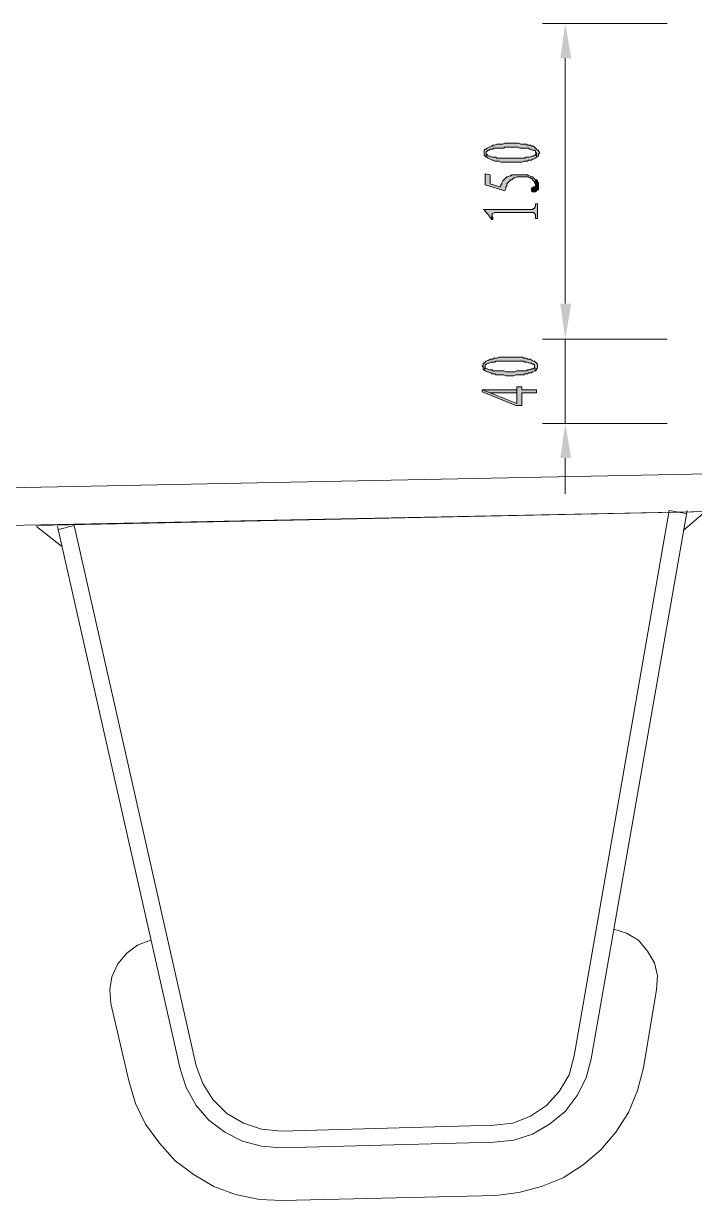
# Model space of a CAD drawing. Header units: millimetres. Extents: x 24 to 410, y 10 to 282.
# Drawn here: x 51.2 to 79.9, y 176.1 to 226.4 of the extents above; entities that cross this region are included whole.
import ezdxf

# ---------------------------------------------------------------- set-up
doc = ezdxf.new("R2010")
doc.units = ezdxf.units.MM

msp = doc.modelspace()

# ---------------------------------------------------------------- hatches: boundary and pattern name
h = msp.add_hatch(color=7)
h.dxf.hatch_style = 2
h.paths.add_polyline_path([(74.125667, 224.917), (74.591333, 224.917), (74.337333, 226.398667)])
h = msp.add_hatch(color=7)
h.dxf.hatch_style = 2
h.paths.add_polyline_path([(70.866, 220.853), (70.866, 220.768333), (70.908333, 220.726), (70.950667, 220.683667), (70.950667, 220.895333), (70.993, 220.937667), (71.035333, 220.98), (71.077667, 220.98), (71.12, 221.022333), (71.247, 221.022333), (71.289333, 221.064667), (71.712667, 221.064667), (71.755, 221.107), (72.009, 221.107), (72.051333, 221.107), (72.305333, 221.107), (72.39, 221.064667), (72.771, 221.064667), (72.813333, 221.022333), (72.855667, 221.022333), (72.940333, 220.98), (73.025, 220.98), (73.067333, 220.937667), (73.067333, 220.895333), (73.109667, 220.853), (73.109667, 220.683667), (73.152, 220.726), (73.194333, 220.726), (73.194333, 220.768333), (73.194333, 220.810667), (73.236667, 220.853), (73.236667, 220.895333), (73.194333, 220.937667), (73.194333, 220.98), (73.152, 220.98), (73.109667, 221.022333), (73.067333, 221.064667), (73.025, 221.107), (72.982667, 221.149333), (72.898, 221.149333), (72.855667, 221.191667), (72.728667, 221.191667), (72.686333, 221.234), (72.432333, 221.234), (72.347667, 221.276333), (71.755, 221.276333), (71.670333, 221.234), (71.416333, 221.234), (71.331667, 221.191667), (71.247, 221.191667), (71.204667, 221.149333), (71.162333, 221.149333), (71.077667, 221.107), (70.993, 221.064667), (70.950667, 221.022333), (70.908333, 221.022333), (70.866, 220.98)])
h = msp.add_hatch(color=7)
h.dxf.hatch_style = 2
h.paths.add_polyline_path([(70.950667, 220.683667), (70.993, 220.683667), (71.035333, 220.641333), (71.12, 220.599), (71.204667, 220.556667), (71.247, 220.556667), (71.331667, 220.514333), (71.501, 220.514333), (71.585667, 220.472), (72.474667, 220.472), (72.559333, 220.514333), (72.601667, 220.514333), (72.686333, 220.514333), (72.728667, 220.514333), (72.771, 220.556667), (72.898, 220.556667), (72.940333, 220.599), (72.982667, 220.599), (73.067333, 220.641333), (73.109667, 220.683667), (73.109667, 220.853), (73.067333, 220.810667), (73.067333, 220.768333), (73.025, 220.768333), (72.982667, 220.726), (72.898, 220.726), (72.813333, 220.683667), (72.644, 220.683667), (72.601667, 220.641333), (71.416333, 220.641333), (71.374, 220.683667), (71.204667, 220.683667), (71.12, 220.726), (71.077667, 220.726), (70.993, 220.768333), (70.993, 220.810667), (70.950667, 220.810667), (70.950667, 220.853)])
h = msp.add_hatch(color=7)
h.dxf.hatch_style = 2
h.paths.add_polyline_path([(70.908333, 219.964), (70.908333, 219.498333), (71.755, 219.244333), (71.797333, 219.329), (71.797333, 219.413667), (71.839667, 219.456), (71.839667, 219.540667), (71.882, 219.583), (71.924333, 219.625333), (71.966667, 219.667667), (72.009, 219.71), (72.051333, 219.71), (72.093667, 219.752333), (72.136, 219.794667), (72.178333, 219.794667), (72.263, 219.837), (72.728667, 219.837), (72.813333, 219.794667), (72.855667, 219.794667), (72.898, 219.752333), (72.940333, 219.752333), (72.940333, 219.71), (72.982667, 219.667667), (73.025, 219.625333), (73.025, 219.583), (73.067333, 219.540667), (73.067333, 219.413667), (73.067333, 219.71), (73.025, 219.752333), (72.982667, 219.794667), (72.940333, 219.837), (72.898, 219.837), (72.813333, 219.879333), (72.771, 219.879333), (72.728667, 219.921667), (72.051333, 219.921667), (72.009, 219.879333), (71.966667, 219.879333), (71.882, 219.837), (71.839667, 219.837), (71.797333, 219.794667), (71.755, 219.752333), (71.712667, 219.71), (71.670333, 219.667667), (71.628, 219.583), (71.628, 219.540667), (71.585667, 219.498333), (71.585667, 219.456), (71.543333, 219.413667), (71.12, 219.540667), (71.12, 219.921667)])
h = msp.add_hatch(color=7)
h.dxf.hatch_style = 2
h.paths.add_polyline_path([(72.898, 219.286667), (72.898, 219.244333), (72.940333, 219.202), (73.067333, 219.202), (73.109667, 219.244333), (73.152, 219.286667), (73.194333, 219.286667), (73.194333, 219.329), (73.194333, 219.583), (73.152, 219.625333), (73.152, 219.667667), (73.109667, 219.71), (73.067333, 219.71), (73.067333, 219.413667), (72.982667, 219.413667), (72.940333, 219.371333), (72.898, 219.371333), (72.898, 219.329)])
h = msp.add_hatch(color=7)
h.dxf.hatch_style = 2
h.paths.add_polyline_path([(70.823667, 218.44), (70.866, 218.44), (70.908333, 218.397667), (70.908333, 218.355333), (70.950667, 218.313), (70.993, 218.270667), (71.035333, 218.228333), (71.077667, 218.186), (71.077667, 218.143667), (71.12, 218.101333), (71.162333, 218.059), (71.162333, 218.016667), (71.204667, 218.228333), (71.204667, 218.270667), (71.247, 218.270667), (71.331667, 218.313), (72.982667, 218.313), (73.025, 218.270667), (73.067333, 218.228333), (73.067333, 218.059), (73.152, 218.059), (73.152, 218.694), (73.067333, 218.694), (73.067333, 218.567), (73.025, 218.524667), (73.025, 218.482333), (72.982667, 218.482333), (72.940333, 218.44)])
h = msp.add_hatch(color=7)
h.dxf.hatch_style = 2
h.paths.add_polyline_path([(71.162333, 218.016667), (71.247, 218.016667), (71.247, 218.101333), (71.204667, 218.143667), (71.204667, 218.228333)])
h = msp.add_hatch(color=7)
h.dxf.hatch_style = 2
h.paths.add_polyline_path([(74.125667, 214.418333), (74.591333, 214.418333), (74.337333, 212.894333)])
h = msp.add_hatch(color=7)
h.dxf.hatch_style = 2
h.paths.add_polyline_path([(74.125667, 214.418333), (74.591333, 214.418333), (74.337333, 212.894333)])
h = msp.add_hatch(color=7)
h.dxf.hatch_style = 2
h.paths.add_polyline_path([(70.781333, 211.751333), (70.823667, 211.709), (70.823667, 211.582), (70.866, 211.582), (70.908333, 211.751333), (70.908333, 211.793667), (70.950667, 211.836), (71.035333, 211.878333), (71.077667, 211.878333), (71.162333, 211.920667), (71.331667, 211.920667), (71.374, 211.963), (71.966667, 211.963), (72.009, 211.963), (72.559333, 211.963), (72.601667, 211.920667), (72.728667, 211.920667), (72.813333, 211.878333), (72.898, 211.878333), (72.940333, 211.836), (72.982667, 211.836), (73.025, 211.793667), (73.025, 211.751333), (73.067333, 211.539667), (73.109667, 211.582), (73.109667, 211.624333), (73.152, 211.666667), (73.152, 211.836), (73.109667, 211.878333), (73.067333, 211.920667), (73.025, 211.963), (72.982667, 211.963), (72.898, 212.005333), (72.855667, 212.047667), (72.728667, 212.047667), (72.686333, 212.09), (72.559333, 212.09), (72.517, 212.132333), (71.501, 212.132333), (71.416333, 212.09), (71.289333, 212.09), (71.247, 212.047667), (71.12, 212.047667), (71.077667, 212.005333), (71.035333, 212.005333), (70.950667, 211.963), (70.908333, 211.920667), (70.866, 211.878333), (70.823667, 211.878333), (70.823667, 211.836), (70.823667, 211.793667)])
h = msp.add_hatch(color=7)
h.dxf.hatch_style = 2
h.paths.add_polyline_path([(70.866, 211.582), (70.908333, 211.539667), (70.993, 211.497333), (71.035333, 211.497333), (71.12, 211.455), (71.162333, 211.455), (71.204667, 211.412667), (71.331667, 211.412667), (71.374, 211.370333), (71.712667, 211.370333), (71.797333, 211.328), (72.136, 211.328), (72.220667, 211.370333), (72.559333, 211.370333), (72.601667, 211.412667), (72.728667, 211.412667), (72.771, 211.455), (72.898, 211.455), (72.940333, 211.497333), (73.025, 211.539667), (73.067333, 211.539667), (73.025, 211.751333), (73.025, 211.666667), (72.982667, 211.666667), (72.982667, 211.624333), (72.898, 211.624333), (72.855667, 211.582), (72.728667, 211.582), (72.686333, 211.539667), (72.263, 211.539667), (72.178333, 211.497333), (71.797333, 211.497333), (71.712667, 211.539667), (71.247, 211.539667), (71.204667, 211.582), (71.077667, 211.582), (70.993, 211.624333), (70.950667, 211.624333), (70.908333, 211.666667), (70.908333, 211.751333)])
h = msp.add_hatch(color=7)
h.dxf.hatch_style = 2
h.paths.add_polyline_path([(70.781333, 210.735333), (70.781333, 210.650667), (72.220667, 210.058), (72.474667, 210.058), (72.474667, 210.608333), (73.109667, 210.608333), (73.109667, 210.735333), (72.474667, 210.735333), (72.474667, 210.862333), (72.263, 210.862333), (72.263, 210.735333), (72.263, 210.142667), (71.12, 210.608333)])
h = msp.add_hatch(color=7)
h.dxf.hatch_style = 2
h.paths.add_polyline_path([(70.781333, 210.735333), (71.12, 210.608333), (72.263, 210.608333), (72.263, 210.142667), (72.263, 210.735333)])
h = msp.add_hatch(color=7)
h.dxf.hatch_style = 2
h.paths.add_polyline_path([(74.125667, 207.814333), (74.591333, 207.814333), (74.337333, 209.296)])

# ---------------------------------------------------------------- linework, layer by layer
at = {"color": 7, "lineweight": 0}
for points in [[(78.697667, 226.398667), (73.363667, 226.398667)], [(74.337333, 214.418333), (74.337333, 224.917)], [(74.337333, 214.418333), (74.337333, 215.9)], [(78.697667, 212.894333), (73.363667, 212.894333)], [(78.697667, 212.894333), (73.363667, 212.894333)], [(74.337333, 209.296), (74.337333, 212.894333)], [(251.671667, 210.566), (41.91, 206.375)], [(251.671667, 208.957333), (41.91, 204.766333)], [(78.697667, 209.296), (73.363667, 209.296)], [(74.337333, 207.814333), (74.337333, 206.290333)], [(51.731333, 204.935667), (80.518, 205.528333)], [(78.782333, 205.570667), (74.718333, 182.245)], [(79.544333, 205.570667), (75.438, 182.118)], [(78.782333, 205.570667), (79.502, 205.443667)], [(79.375, 204.724), (80.433333, 205.613)], [(52.789667, 204.046667), (51.731333, 204.893333)], [(57.869667, 181.694667), (52.620333, 204.893333)], [(53.34, 204.935667), (52.662667, 204.766333)], [(53.34, 204.935667), (58.547, 181.821667), (58.843333, 181.059667), (59.266667, 180.382333), (59.859333, 179.789667), (60.579, 179.366333), (61.341, 179.112333), (62.187667, 179.027667)], [(78.232, 185.081333), (78.274333, 185.674), (78.147333, 186.224333), (77.851, 186.732333), (77.47, 187.198), (76.962, 187.494333), (76.411667, 187.663667)], [(56.599631, 187.198), (56.049298, 186.986333), (55.583631, 186.647667), (55.202631, 186.182), (54.948631, 185.631667), (54.863965, 185.081333), (54.906298, 184.488667), (55.668298, 181.186667)], [(77.681667, 181.737), (78.232, 185.081333)], [(71.289333, 179.281667), (72.093667, 179.366333), (72.855667, 179.662667), (73.533, 180.128333), (74.083333, 180.721), (74.506667, 181.440667), (74.718333, 182.245)], [(71.289333, 178.562), (72.136, 178.646667), (72.940333, 178.900667), (73.66, 179.324), (74.337333, 179.874333), (74.845333, 180.551667), (75.226333, 181.313667), (75.438, 182.118)], [(71.374, 176.276), (72.347667, 176.403), (73.321333, 176.657), (74.252667, 177.038), (75.099333, 177.588333), (75.861333, 178.223333), (76.496333, 178.985333), (77.046667, 179.832), (77.427667, 180.763333), (77.681667, 181.737)], [(57.869667, 181.694667), (58.123667, 180.890333), (58.547, 180.128333), (59.097333, 179.493333), (59.774667, 178.985333), (60.536667, 178.604333), (61.341, 178.392667), (62.187667, 178.308)], [(55.668333, 181.186667), (55.964667, 180.213), (56.388, 179.324), (56.980667, 178.519667), (57.658, 177.757667), (58.462333, 177.165), (59.309, 176.657), (60.240333, 176.318333), (61.256333, 176.106667), (62.23, 176.064333)], [(71.289333, 179.281667), (62.187667, 179.027667)], [(71.289333, 178.562), (62.187667, 178.308)], [(62.23, 176.064333), (71.374, 176.276)]]:
    msp.add_lwpolyline(points, dxfattribs=at)
for points in [[(70.866, 220.853), (70.866, 220.768333), (70.908333, 220.726), (70.950667, 220.683667), (70.950667, 220.895333), (70.993, 220.937667), (71.035333, 220.98), (71.077667, 220.98), (71.12, 221.022333), (71.247, 221.022333), (71.289333, 221.064667), (71.712667, 221.064667), (71.755, 221.107), (72.009, 221.107), (72.051333, 221.107), (72.305333, 221.107), (72.39, 221.064667), (72.771, 221.064667), (72.813333, 221.022333), (72.855667, 221.022333), (72.940333, 220.98), (73.025, 220.98), (73.067333, 220.937667), (73.067333, 220.895333), (73.109667, 220.853), (73.109667, 220.683667), (73.152, 220.726), (73.194333, 220.726), (73.194333, 220.768333), (73.194333, 220.810667), (73.236667, 220.853), (73.236667, 220.895333), (73.194333, 220.937667), (73.194333, 220.98), (73.152, 220.98), (73.109667, 221.022333), (73.067333, 221.064667), (73.025, 221.107), (72.982667, 221.149333), (72.898, 221.149333), (72.855667, 221.191667), (72.728667, 221.191667), (72.686333, 221.234), (72.432333, 221.234), (72.347667, 221.276333), (71.755, 221.276333), (71.670333, 221.234), (71.416333, 221.234), (71.331667, 221.191667), (71.247, 221.191667), (71.204667, 221.149333), (71.162333, 221.149333), (71.077667, 221.107), (70.993, 221.064667), (70.950667, 221.022333), (70.908333, 221.022333), (70.866, 220.98)], [(70.950667, 220.683667), (70.993, 220.683667), (71.035333, 220.641333), (71.12, 220.599), (71.204667, 220.556667), (71.247, 220.556667), (71.331667, 220.514333), (71.501, 220.514333), (71.585667, 220.472), (72.474667, 220.472), (72.559333, 220.514333), (72.601667, 220.514333), (72.686333, 220.514333), (72.728667, 220.514333), (72.771, 220.556667), (72.898, 220.556667), (72.940333, 220.599), (72.982667, 220.599), (73.067333, 220.641333), (73.109667, 220.683667), (73.109667, 220.853), (73.067333, 220.810667), (73.067333, 220.768333), (73.025, 220.768333), (72.982667, 220.726), (72.898, 220.726), (72.813333, 220.683667), (72.644, 220.683667), (72.601667, 220.641333), (71.416333, 220.641333), (71.374, 220.683667), (71.204667, 220.683667), (71.12, 220.726), (71.077667, 220.726), (70.993, 220.768333), (70.993, 220.810667), (70.950667, 220.810667), (70.950667, 220.853)], [(70.908333, 219.964), (70.908333, 219.498333), (71.755, 219.244333), (71.797333, 219.329), (71.797333, 219.413667), (71.839667, 219.456), (71.839667, 219.540667), (71.882, 219.583), (71.924333, 219.625333), (71.966667, 219.667667), (72.009, 219.71), (72.051333, 219.71), (72.093667, 219.752333), (72.136, 219.794667), (72.178333, 219.794667), (72.263, 219.837), (72.728667, 219.837), (72.813333, 219.794667), (72.855667, 219.794667), (72.898, 219.752333), (72.940333, 219.752333), (72.940333, 219.71), (72.982667, 219.667667), (73.025, 219.625333), (73.025, 219.583), (73.067333, 219.540667), (73.067333, 219.413667), (73.067333, 219.71), (73.025, 219.752333), (72.982667, 219.794667), (72.940333, 219.837), (72.898, 219.837), (72.813333, 219.879333), (72.771, 219.879333), (72.728667, 219.921667), (72.051333, 219.921667), (72.009, 219.879333), (71.966667, 219.879333), (71.882, 219.837), (71.839667, 219.837), (71.797333, 219.794667), (71.755, 219.752333), (71.712667, 219.71), (71.670333, 219.667667), (71.628, 219.583), (71.628, 219.540667), (71.585667, 219.498333), (71.585667, 219.456), (71.543333, 219.413667), (71.12, 219.540667), (71.12, 219.921667)], [(72.898, 219.286667), (72.898, 219.244333), (72.940333, 219.202), (73.067333, 219.202), (73.109667, 219.244333), (73.152, 219.286667), (73.194333, 219.286667), (73.194333, 219.329), (73.194333, 219.583), (73.152, 219.625333), (73.152, 219.667667), (73.109667, 219.71), (73.067333, 219.71), (73.067333, 219.413667), (72.982667, 219.413667), (72.940333, 219.371333), (72.898, 219.371333), (72.898, 219.329)], [(70.823667, 218.44), (70.866, 218.44), (70.908333, 218.397667), (70.908333, 218.355333), (70.950667, 218.313), (70.993, 218.270667), (71.035333, 218.228333), (71.077667, 218.186), (71.077667, 218.143667), (71.12, 218.101333), (71.162333, 218.059), (71.162333, 218.016667), (71.204667, 218.228333), (71.204667, 218.270667), (71.247, 218.270667), (71.331667, 218.313), (72.982667, 218.313), (73.025, 218.270667), (73.067333, 218.228333), (73.067333, 218.059), (73.152, 218.059), (73.152, 218.694), (73.067333, 218.694), (73.067333, 218.567), (73.025, 218.524667), (73.025, 218.482333), (72.982667, 218.482333), (72.940333, 218.44)], [(71.162333, 218.016667), (71.247, 218.016667), (71.247, 218.101333), (71.204667, 218.143667), (71.204667, 218.228333)], [(70.781333, 211.751333), (70.823667, 211.709), (70.823667, 211.582), (70.866, 211.582), (70.908333, 211.751333), (70.908333, 211.793667), (70.950667, 211.836), (71.035333, 211.878333), (71.077667, 211.878333), (71.162333, 211.920667), (71.331667, 211.920667), (71.374, 211.963), (71.966667, 211.963), (72.009, 211.963), (72.559333, 211.963), (72.601667, 211.920667), (72.728667, 211.920667), (72.813333, 211.878333), (72.898, 211.878333), (72.940333, 211.836), (72.982667, 211.836), (73.025, 211.793667), (73.025, 211.751333), (73.067333, 211.539667), (73.109667, 211.582), (73.109667, 211.624333), (73.152, 211.666667), (73.152, 211.836), (73.109667, 211.878333), (73.067333, 211.920667), (73.025, 211.963), (72.982667, 211.963), (72.898, 212.005333), (72.855667, 212.047667), (72.728667, 212.047667), (72.686333, 212.09), (72.559333, 212.09), (72.517, 212.132333), (71.501, 212.132333), (71.416333, 212.09), (71.289333, 212.09), (71.247, 212.047667), (71.12, 212.047667), (71.077667, 212.005333), (71.035333, 212.005333), (70.950667, 211.963), (70.908333, 211.920667), (70.866, 211.878333), (70.823667, 211.878333), (70.823667, 211.836), (70.823667, 211.793667)], [(70.866, 211.582), (70.908333, 211.539667), (70.993, 211.497333), (71.035333, 211.497333), (71.12, 211.455), (71.162333, 211.455), (71.204667, 211.412667), (71.331667, 211.412667), (71.374, 211.370333), (71.712667, 211.370333), (71.797333, 211.328), (72.136, 211.328), (72.220667, 211.370333), (72.559333, 211.370333), (72.601667, 211.412667), (72.728667, 211.412667), (72.771, 211.455), (72.898, 211.455), (72.940333, 211.497333), (73.025, 211.539667), (73.067333, 211.539667), (73.025, 211.751333), (73.025, 211.666667), (72.982667, 211.666667), (72.982667, 211.624333), (72.898, 211.624333), (72.855667, 211.582), (72.728667, 211.582), (72.686333, 211.539667), (72.263, 211.539667), (72.178333, 211.497333), (71.797333, 211.497333), (71.712667, 211.539667), (71.247, 211.539667), (71.204667, 211.582), (71.077667, 211.582), (70.993, 211.624333), (70.950667, 211.624333), (70.908333, 211.666667), (70.908333, 211.751333)], [(70.781333, 210.735333), (70.781333, 210.650667), (72.220667, 210.058), (72.474667, 210.058), (72.474667, 210.608333), (73.109667, 210.608333), (73.109667, 210.735333), (72.474667, 210.735333), (72.474667, 210.862333), (72.263, 210.862333), (72.263, 210.735333), (72.263, 210.142667), (71.12, 210.608333)], [(70.781333, 210.735333), (71.12, 210.608333), (72.263, 210.608333), (72.263, 210.142667), (72.263, 210.735333)]]:
    msp.add_lwpolyline(points, close=True, dxfattribs=at)

doc.saveas('drawing.dxf')
